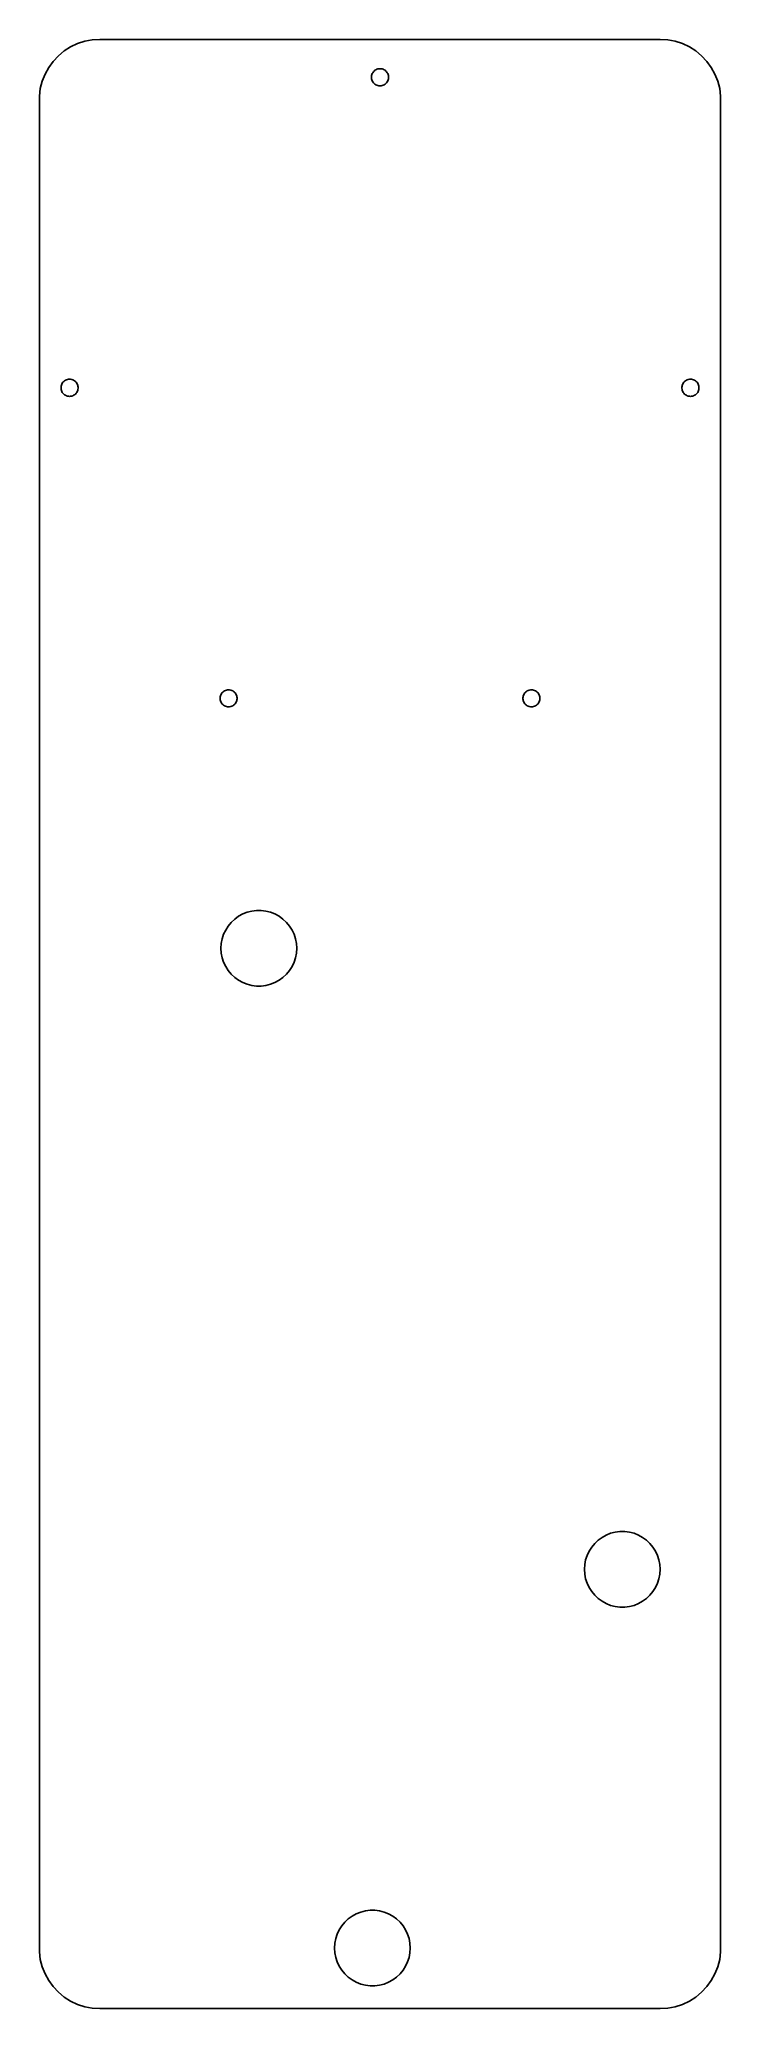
# Model space of a CAD drawing. Header units: metres. Extents: x -22 to 22, y -65 to 65.
import ezdxf

# ---------------------------------------------------------------- set-up
doc = ezdxf.new("R2010")
doc.units = ezdxf.units.M

msp = doc.modelspace()

# ---------------------------------------------------------------- linework, layer by layer
for p, q in [((-18.5, 65), (-19.0013, 64.9685)), ((18.5, 65), (-18.5, 65)), ((19.0013, 64.9685), (18.5, 65)), ((-21.2382, 63.9159), (-21.582, 63.5497)), ((-20.8511, 64.2361), (-21.2382, 63.9159)), ((-20.427, 64.5052), (-20.8511, 64.2361)), ((-19.9725, 64.7191), (-20.427, 64.5052)), ((-19.4948, 64.8743), (-19.9725, 64.7191)), ((-19.0013, 64.9685), (-19.4948, 64.8743)), ((19.4948, 64.8743), (19.0013, 64.9685)), ((19.9725, 64.7191), (19.4948, 64.8743)), ((20.427, 64.5052), (19.9725, 64.7191)), ((20.8511, 64.2361), (20.427, 64.5052)), ((21.2382, 63.9159), (20.8511, 64.2361)), ((21.582, 63.5497), (21.2382, 63.9159)), ((-22.1193, 62.7031), (-22.3042, 62.2361)), ((-21.8773, 63.1433), (-22.1193, 62.7031)), ((-21.582, 63.5497), (-21.8773, 63.1433)), ((-0.563873, 62.5355), (-0.554977, 62.6059)), ((-0.563873, 62.4645), (-0.563873, 62.5355)), ((-0.554977, 62.3941), (-0.563873, 62.4645)), ((-0.554977, 62.6059), (-0.537338, 62.6746)), ((-0.537338, 62.6746), (-0.511215, 62.7406)), ((-0.511215, 62.7406), (-0.477036, 62.8027)), ((-0.477036, 62.8027), (-0.435333, 62.8601)), ((-0.435333, 62.8601), (-0.386765, 62.9119)), ((-0.386765, 62.9119), (-0.332092, 62.9571)), ((-0.332092, 62.9571), (-0.272186, 62.9951)), ((-0.272186, 62.9951), (-0.207977, 63.0253)), ((-0.207977, 63.0253), (-0.140503, 63.0472)), ((-0.140503, 63.0472), (-0.070801, 63.0605)), ((-0.070801, 63.0605), (0, 63.065)), ((0, 63.065), (0.070801, 63.0605)), ((0.070801, 63.0605), (0.140503, 63.0472)), ((0.140503, 63.0472), (0.207977, 63.0253)), ((0.207977, 63.0253), (0.272186, 62.9951)), ((0.272186, 62.9951), (0.332092, 62.9571)), ((0.332092, 62.9571), (0.386765, 62.9119)), ((0.386765, 62.9119), (0.435333, 62.8601)), ((0.435333, 62.8601), (0.477036, 62.8027)), ((0.477036, 62.8027), (0.511215, 62.7406)), ((0.511215, 62.7406), (0.537338, 62.6746)), ((0.537338, 62.6746), (0.554977, 62.6059)), ((0.554977, 62.6059), (0.563873, 62.5355)), ((0.563873, 62.4645), (0.554977, 62.3941)), ((0.563873, 62.5355), (0.563873, 62.4645)), ((21.8773, 63.1433), (21.582, 63.5497)), ((22.1193, 62.7031), (21.8773, 63.1433)), ((22.3042, 62.2361), (22.1193, 62.7031)), ((-22.4291, 61.7495), (-22.4921, 61.2512)), ((-22.4921, 61.2512), (-22.4921, -61.2512)), ((-22.3042, 62.2361), (-22.4291, 61.7495)), ((-0.537338, 62.3254), (-0.554977, 62.3941)), ((-0.511215, 62.2594), (-0.537338, 62.3254)), ((-0.477036, 62.1973), (-0.511215, 62.2594)), ((-0.435333, 62.1398), (-0.477036, 62.1973)), ((-0.386765, 62.0881), (-0.435333, 62.1398)), ((-0.332092, 62.0429), (-0.386765, 62.0881)), ((-0.272186, 62.0049), (-0.332092, 62.0429)), ((-0.207977, 61.9747), (-0.272186, 62.0049)), ((-0.140503, 61.9527), (-0.207977, 61.9747)), ((-0.070801, 61.9395), (-0.140503, 61.9527)), ((0, 61.935), (-0.070801, 61.9395)), ((0.070801, 61.9395), (0, 61.935)), ((0.140503, 61.9527), (0.070801, 61.9395)), ((0.207977, 61.9747), (0.140503, 61.9527)), ((0.272186, 62.0049), (0.207977, 61.9747)), ((0.332092, 62.0429), (0.272186, 62.0049)), ((0.386765, 62.0881), (0.332092, 62.0429)), ((0.435333, 62.1398), (0.386765, 62.0881)), ((0.477036, 62.1973), (0.435333, 62.1398)), ((0.511215, 62.2594), (0.477036, 62.1973)), ((0.537338, 62.3254), (0.511215, 62.2594)), ((0.554977, 62.3941), (0.537338, 62.3254)), ((22.4291, 61.7495), (22.3042, 62.2361)), ((22.4921, 61.2512), (22.4291, 61.7495)), ((22.4921, -61.2512), (22.4921, 61.2512)), ((-21.0639, 42.0355), (-21.055, 42.1059)), ((-21.0639, 41.9645), (-21.0639, 42.0355)), ((-21.055, 41.8941), (-21.0639, 41.9645)), ((-21.055, 42.1059), (-21.0373, 42.1746)), ((-21.0373, 41.8254), (-21.055, 41.8941)), ((-21.0373, 42.1746), (-21.0112, 42.2406)), ((-21.0112, 41.7594), (-21.0373, 41.8254)), ((-21.0112, 42.2406), (-20.977, 42.3027)), ((-20.977, 41.6973), (-21.0112, 41.7594)), ((-20.977, 42.3027), (-20.9353, 42.3601)), ((-20.9353, 41.6398), (-20.977, 41.6973)), ((-20.9353, 42.3601), (-20.8868, 42.4119)), ((-20.8868, 41.5881), (-20.9353, 41.6398)), ((-20.8868, 42.4119), (-20.8321, 42.4571)), ((-20.8321, 42.4571), (-20.7722, 42.4951)), ((-20.7722, 42.4951), (-20.708, 42.5253)), ((-20.708, 42.5253), (-20.6405, 42.5472)), ((-20.6405, 42.5472), (-20.5708, 42.5605)), ((-20.5708, 42.5605), (-20.5, 42.565)), ((-20.5, 42.565), (-20.4292, 42.5605)), ((-20.4292, 42.5605), (-20.3595, 42.5472)), ((-20.3595, 42.5472), (-20.292, 42.5253)), ((-20.292, 42.5253), (-20.2278, 42.4951)), ((-20.2278, 42.4951), (-20.1679, 42.4571)), ((-20.1679, 42.4571), (-20.1132, 42.4119)), ((-20.1132, 42.4119), (-20.0647, 42.3601)), ((-20.0647, 41.6398), (-20.1132, 41.5881)), ((-20.0647, 42.3601), (-20.0229, 42.3027)), ((-20.0229, 41.6973), (-20.0647, 41.6398)), ((-20.0229, 42.3027), (-19.9888, 42.2406)), ((-19.9888, 41.7594), (-20.0229, 41.6973)), ((-19.9888, 42.2406), (-19.9626, 42.1746)), ((-19.9626, 41.8254), (-19.9888, 41.7594)), ((-19.9626, 42.1746), (-19.945, 42.1059)), ((-19.945, 41.8941), (-19.9626, 41.8254)), ((-19.945, 42.1059), (-19.9361, 42.0355)), ((-19.9361, 41.9645), (-19.945, 41.8941)), ((-19.9361, 42.0355), (-19.9361, 41.9645)), ((19.9361, 42.0355), (19.945, 42.1059)), ((19.9361, 41.9645), (19.9361, 42.0355)), ((19.945, 41.8941), (19.9361, 41.9645)), ((19.945, 42.1059), (19.9626, 42.1746)), ((19.9626, 41.8254), (19.945, 41.8941)), ((19.9626, 42.1746), (19.9888, 42.2406)), ((19.9888, 41.7594), (19.9626, 41.8254)), ((19.9888, 42.2406), (20.0229, 42.3027)), ((20.0229, 41.6973), (19.9888, 41.7594)), ((20.0229, 42.3027), (20.0647, 42.3601)), ((20.0647, 41.6398), (20.0229, 41.6973)), ((20.0647, 42.3601), (20.1132, 42.4119)), ((20.1132, 41.5881), (20.0647, 41.6398)), ((20.1132, 42.4119), (20.1679, 42.4571)), ((20.1679, 42.4571), (20.2278, 42.4951)), ((20.2278, 42.4951), (20.292, 42.5253)), ((20.292, 42.5253), (20.3595, 42.5472)), ((20.3595, 42.5472), (20.4292, 42.5605)), ((20.4292, 42.5605), (20.5, 42.565)), ((20.5, 42.565), (20.5708, 42.5605)), ((20.5708, 42.5605), (20.6405, 42.5472)), ((20.6405, 42.5472), (20.708, 42.5253)), ((20.708, 42.5253), (20.7722, 42.4951)), ((20.7722, 42.4951), (20.8321, 42.4571)), ((20.8321, 42.4571), (20.8868, 42.4119)), ((20.8868, 42.4119), (20.9353, 42.3601)), ((20.9353, 41.6398), (20.8868, 41.5881)), ((20.9353, 42.3601), (20.977, 42.3027)), ((20.977, 41.6973), (20.9353, 41.6398)), ((20.977, 42.3027), (21.0112, 42.2406)), ((21.0112, 41.7594), (20.977, 41.6973)), ((21.0112, 42.2406), (21.0373, 42.1746)), ((21.0373, 41.8254), (21.0112, 41.7594)), ((21.0373, 42.1746), (21.055, 42.1059)), ((21.055, 41.8941), (21.0373, 41.8254)), ((21.055, 42.1059), (21.0639, 42.0355)), ((21.0639, 41.9645), (21.055, 41.8941)), ((21.0639, 42.0355), (21.0639, 41.9645)), ((-20.8321, 41.5429), (-20.8868, 41.5881)), ((-20.7722, 41.5049), (-20.8321, 41.5429)), ((-20.708, 41.4747), (-20.7722, 41.5049)), ((-20.6405, 41.4527), (-20.708, 41.4747)), ((-20.5708, 41.4395), (-20.6405, 41.4527)), ((-20.5, 41.435), (-20.5708, 41.4395)), ((-20.4292, 41.4395), (-20.5, 41.435)), ((-20.3595, 41.4527), (-20.4292, 41.4395)), ((-20.292, 41.4747), (-20.3595, 41.4527)), ((-20.2278, 41.5049), (-20.292, 41.4747)), ((-20.1679, 41.5429), (-20.2278, 41.5049)), ((-20.1132, 41.5881), (-20.1679, 41.5429)), ((20.1679, 41.5429), (20.1132, 41.5881)), ((20.2278, 41.5049), (20.1679, 41.5429)), ((20.292, 41.4747), (20.2278, 41.5049)), ((20.3595, 41.4527), (20.292, 41.4747)), ((20.4292, 41.4395), (20.3595, 41.4527)), ((20.5, 41.435), (20.4292, 41.4395)), ((20.5708, 41.4395), (20.5, 41.435)), ((20.6405, 41.4527), (20.5708, 41.4395)), ((20.708, 41.4747), (20.6405, 41.4527)), ((20.7722, 41.5049), (20.708, 41.4747)), ((20.8321, 41.5429), (20.7722, 41.5049)), ((20.8868, 41.5881), (20.8321, 41.5429)), ((-10.5639, 21.5355), (-10.555, 21.6059)), ((-10.5639, 21.4645), (-10.5639, 21.5355)), ((-10.555, 21.3941), (-10.5639, 21.4645)), ((-10.555, 21.6059), (-10.5373, 21.6746)), ((-10.5373, 21.3254), (-10.555, 21.3941)), ((-10.5373, 21.6746), (-10.5112, 21.7406)), ((-10.5112, 21.2594), (-10.5373, 21.3254)), ((-10.5112, 21.7406), (-10.477, 21.8027)), ((-10.477, 21.1973), (-10.5112, 21.2594)), ((-10.477, 21.8027), (-10.4353, 21.8601)), ((-10.4353, 21.1398), (-10.477, 21.1973)), ((-10.4353, 21.8601), (-10.3868, 21.9119)), ((-10.3868, 21.0881), (-10.4353, 21.1398)), ((-10.3868, 21.9119), (-10.3321, 21.9571)), ((-10.3321, 21.0429), (-10.3868, 21.0881)), ((-10.3321, 21.9571), (-10.2722, 21.9951)), ((-10.2722, 21.0049), (-10.3321, 21.0429)), ((-10.2722, 21.9951), (-10.208, 22.0253)), ((-10.208, 20.9747), (-10.2722, 21.0049)), ((-10.208, 22.0253), (-10.1405, 22.0472)), ((-10.1405, 20.9527), (-10.208, 20.9747)), ((-10.1405, 22.0472), (-10.0708, 22.0605)), ((-10.0708, 20.9395), (-10.1405, 20.9527)), ((-10.0708, 22.0605), (-10, 22.065)), ((-10, 20.935), (-10.0708, 20.9395)), ((-10, 22.065), (-9.92918, 22.0605)), ((-9.92918, 20.9395), (-10, 20.935)), ((-9.92918, 22.0605), (-9.85948, 22.0472)), ((-9.85948, 20.9527), (-9.92918, 20.9395)), ((-9.85948, 22.0472), (-9.79201, 22.0253)), ((-9.79201, 20.9747), (-9.85948, 20.9527)), ((-9.79201, 22.0253), (-9.7278, 21.9951)), ((-9.7278, 21.0049), (-9.79201, 20.9747)), ((-9.7278, 21.9951), (-9.66789, 21.9571)), ((-9.66789, 21.0429), (-9.7278, 21.0049)), ((-9.66789, 21.9571), (-9.61322, 21.9119)), ((-9.61322, 21.0881), (-9.66789, 21.0429)), ((-9.61322, 21.9119), (-9.56465, 21.8601)), ((-9.56465, 21.1398), (-9.61322, 21.0881)), ((-9.56465, 21.8601), (-9.52295, 21.8027)), ((-9.52295, 21.1973), (-9.56465, 21.1398)), ((-9.52295, 21.8027), (-9.48877, 21.7406)), ((-9.48877, 21.2594), (-9.52295, 21.1973)), ((-9.48877, 21.7406), (-9.46265, 21.6746)), ((-9.46265, 21.3254), (-9.48877, 21.2594)), ((-9.46265, 21.6746), (-9.44501, 21.6059)), ((-9.44501, 21.3941), (-9.46265, 21.3254)), ((-9.44501, 21.6059), (-9.43611, 21.5355)), ((-9.43611, 21.4645), (-9.44501, 21.3941)), ((-9.43611, 21.5355), (-9.43611, 21.4645)), ((9.43611, 21.5355), (9.44501, 21.6059)), ((9.43611, 21.4645), (9.43611, 21.5355)), ((9.44501, 21.3941), (9.43611, 21.4645)), ((9.44501, 21.6059), (9.46265, 21.6746)), ((9.46265, 21.3254), (9.44501, 21.3941)), ((9.46265, 21.6746), (9.48877, 21.7406)), ((9.48877, 21.2594), (9.46265, 21.3254)), ((9.48877, 21.7406), (9.52295, 21.8027)), ((9.52295, 21.1973), (9.48877, 21.2594)), ((9.52295, 21.8027), (9.56465, 21.8601)), ((9.56465, 21.1398), (9.52295, 21.1973)), ((9.56465, 21.8601), (9.61322, 21.9119)), ((9.61322, 21.0881), (9.56465, 21.1398)), ((9.61322, 21.9119), (9.66789, 21.9571)), ((9.66789, 21.0429), (9.61322, 21.0881)), ((9.66789, 21.9571), (9.7278, 21.9951)), ((9.7278, 21.0049), (9.66789, 21.0429)), ((9.7278, 21.9951), (9.79201, 22.0253)), ((9.79201, 20.9747), (9.7278, 21.0049)), ((9.79201, 22.0253), (9.85948, 22.0472)), ((9.85948, 20.9527), (9.79201, 20.9747)), ((9.85948, 22.0472), (9.92918, 22.0605)), ((9.92918, 20.9395), (9.85948, 20.9527)), ((9.92918, 22.0605), (10, 22.065)), ((10, 20.935), (9.92918, 20.9395)), ((10, 22.065), (10.0708, 22.0605)), ((10.0708, 20.9395), (10, 20.935)), ((10.0708, 22.0605), (10.1405, 22.0472)), ((10.1405, 20.9527), (10.0708, 20.9395)), ((10.1405, 22.0472), (10.208, 22.0253)), ((10.208, 20.9747), (10.1405, 20.9527)), ((10.208, 22.0253), (10.2722, 21.9951)), ((10.2722, 21.0049), (10.208, 20.9747)), ((10.2722, 21.9951), (10.3321, 21.9571)), ((10.3321, 21.0429), (10.2722, 21.0049)), ((10.3321, 21.9571), (10.3868, 21.9119)), ((10.3868, 21.0881), (10.3321, 21.0429)), ((10.3868, 21.9119), (10.4353, 21.8601)), ((10.4353, 21.1398), (10.3868, 21.0881)), ((10.4353, 21.8601), (10.477, 21.8027)), ((10.477, 21.1973), (10.4353, 21.1398)), ((10.477, 21.8027), (10.5112, 21.7406)), ((10.5112, 21.2594), (10.477, 21.1973)), ((10.5112, 21.7406), (10.5373, 21.6746)), ((10.5373, 21.3254), (10.5112, 21.2594)), ((10.5373, 21.6746), (10.555, 21.6059)), ((10.555, 21.3941), (10.5373, 21.3254)), ((10.555, 21.6059), (10.5639, 21.5355)), ((10.5639, 21.4645), (10.555, 21.3941)), ((10.5639, 21.5355), (10.5639, 21.4645)), ((-10.0225, 6.46945), (-9.82242, 6.71136)), ((-9.82242, 6.71136), (-9.59355, 6.92627)), ((-9.59355, 6.92627), (-9.33955, 7.11081)), ((-9.33955, 7.11081), (-9.06444, 7.26205)), ((-9.06444, 7.26205), (-8.77254, 7.37764)), ((-8.77254, 7.37764), (-8.46844, 7.4557)), ((-8.46844, 7.4557), (-8.15697, 7.49506)), ((-8.15697, 7.49506), (-7.84302, 7.49506)), ((-7.84302, 7.49506), (-7.53154, 7.4557)), ((-7.53154, 7.4557), (-7.22745, 7.37764)), ((-7.22745, 7.37764), (-6.93555, 7.26205)), ((-6.93555, 7.26205), (-6.66043, 7.11081)), ((-6.66043, 7.11081), (-6.40643, 6.92627)), ((-6.40643, 6.92627), (-6.17757, 6.71136)), ((-6.17757, 6.71136), (-5.97745, 6.46945)), ((-10.5, 5), (-10.4803, 5.31332)), ((-10.4803, 5.31332), (-10.4214, 5.62172)), ((-10.4214, 5.62172), (-10.3244, 5.9203)), ((-10.3244, 5.9203), (-10.1908, 6.20438)), ((-10.1908, 6.20438), (-10.0225, 6.46945)), ((-5.97745, 6.46945), (-5.80922, 6.20438)), ((-5.80922, 6.20438), (-5.67555, 5.9203)), ((-5.67555, 5.9203), (-5.57854, 5.62172)), ((-5.57854, 5.62172), (-5.5197, 5.31332)), ((-5.5197, 5.31332), (-5.5, 5)), ((-10.4803, 4.68666), (-10.5, 5)), ((-10.4214, 4.37827), (-10.4803, 4.68666)), ((-10.3244, 4.07968), (-10.4214, 4.37827)), ((-10.1908, 3.79561), (-10.3244, 4.07968)), ((-5.67555, 4.07968), (-5.80922, 3.79561)), ((-5.57854, 4.37827), (-5.67555, 4.07968)), ((-5.5197, 4.68666), (-5.57854, 4.37827)), ((-5.5, 5), (-5.5197, 4.68666)), ((-10.0225, 3.53053), (-10.1908, 3.79561)), ((-9.82242, 3.28862), (-10.0225, 3.53053)), ((-9.59355, 3.07372), (-9.82242, 3.28862)), ((-9.33955, 2.88918), (-9.59355, 3.07372)), ((-9.06444, 2.73793), (-9.33955, 2.88918)), ((-8.77254, 2.62234), (-9.06444, 2.73793)), ((-8.46844, 2.54428), (-8.77254, 2.62234)), ((-7.22745, 2.62234), (-7.53154, 2.54428)), ((-6.93555, 2.73793), (-7.22745, 2.62234)), ((-6.66043, 2.88918), (-6.93555, 2.73793)), ((-6.40643, 3.07372), (-6.66043, 2.88918)), ((-6.17757, 3.28862), (-6.40643, 3.07372)), ((-5.97745, 3.53053), (-6.17757, 3.28862)), ((-5.80922, 3.79561), (-5.97745, 3.53053)), ((-8.15697, 2.50493), (-8.46844, 2.54428)), ((-7.84302, 2.50493), (-8.15697, 2.50493)), ((-7.53154, 2.54428), (-7.84302, 2.50493)), ((14.6604, -33.8892), (14.9355, -33.7379)), ((14.9355, -33.7379), (15.2274, -33.6224)), ((15.2274, -33.6224), (15.5315, -33.5443)), ((15.5315, -33.5443), (15.843, -33.5049)), ((15.843, -33.5049), (16.157, -33.5049)), ((16.157, -33.5049), (16.4684, -33.5443)), ((16.4684, -33.5443), (16.7725, -33.6224)), ((16.7725, -33.6224), (17.0644, -33.7379)), ((17.0644, -33.7379), (17.3396, -33.8892)), ((13.5785, -35.3783), (13.6756, -35.0797)), ((13.6756, -35.0797), (13.8092, -34.7956)), ((13.8092, -34.7956), (13.9774, -34.5305)), ((13.9774, -34.5305), (14.1776, -34.2886)), ((14.1776, -34.2886), (14.4064, -34.0737)), ((14.4064, -34.0737), (14.6604, -33.8892)), ((17.3396, -33.8892), (17.5936, -34.0737)), ((17.5936, -34.0737), (17.8224, -34.2886)), ((17.8224, -34.2886), (18.0225, -34.5305)), ((18.0225, -34.5305), (18.1908, -34.7956)), ((18.1908, -34.7956), (18.3244, -35.0797)), ((18.3244, -35.0797), (18.4214, -35.3783)), ((13.5, -36), (13.5197, -35.6867)), ((13.5197, -36.3133), (13.5, -36)), ((13.5197, -35.6867), (13.5785, -35.3783)), ((13.5785, -36.6217), (13.5197, -36.3133)), ((18.4214, -35.3783), (18.4803, -35.6867)), ((18.4803, -36.3133), (18.4214, -36.6217)), ((18.4803, -35.6867), (18.5, -36)), ((18.5, -36), (18.4803, -36.3133)), ((13.6756, -36.9203), (13.5785, -36.6217)), ((13.8092, -37.2044), (13.6756, -36.9203)), ((13.9774, -37.4695), (13.8092, -37.2044)), ((14.1776, -37.7114), (13.9774, -37.4695)), ((18.0225, -37.4695), (17.8224, -37.7114)), ((18.1908, -37.2044), (18.0225, -37.4695)), ((18.3244, -36.9203), (18.1908, -37.2044)), ((18.4214, -36.6217), (18.3244, -36.9203)), ((14.4064, -37.9263), (14.1776, -37.7114)), ((14.6604, -38.1108), (14.4064, -37.9263)), ((14.9355, -38.2621), (14.6604, -38.1108)), ((15.2274, -38.3776), (14.9355, -38.2621)), ((15.5315, -38.4557), (15.2274, -38.3776)), ((15.843, -38.4951), (15.5315, -38.4557)), ((16.157, -38.4951), (15.843, -38.4951)), ((16.4684, -38.4557), (16.157, -38.4951)), ((16.7725, -38.3776), (16.4684, -38.4557)), ((17.0644, -38.2621), (16.7725, -38.3776)), ((17.3396, -38.1108), (17.0644, -38.2621)), ((17.5936, -37.9263), (17.3396, -38.1108)), ((17.8224, -37.7114), (17.5936, -37.9263)), ((-2.82443, -60.0797), (-2.69077, -59.7956)), ((-2.69077, -59.7956), (-2.52254, -59.5305)), ((-2.52254, -59.5305), (-2.32242, -59.2886)), ((-2.32242, -59.2886), (-2.09355, -59.0737)), ((-2.09355, -59.0737), (-1.83955, -58.8892)), ((-1.83955, -58.8892), (-1.56444, -58.7379)), ((-1.56444, -58.7379), (-1.27254, -58.6224)), ((-1.27254, -58.6224), (-0.968445, -58.5443)), ((-0.968445, -58.5443), (-0.656967, -58.5049)), ((-0.656967, -58.5049), (-0.343018, -58.5049)), ((-0.343018, -58.5049), (-0.03154, -58.5443)), ((-0.03154, -58.5443), (0.272537, -58.6224)), ((0.272537, -58.6224), (0.564438, -58.7379)), ((0.564438, -58.7379), (0.839554, -58.8892)), ((0.839554, -58.8892), (1.09355, -59.0737)), ((1.09355, -59.0737), (1.32242, -59.2886)), ((1.32242, -59.2886), (1.52254, -59.5305)), ((1.52254, -59.5305), (1.69077, -59.7956)), ((1.69077, -59.7956), (1.82443, -60.0797)), ((-3, -61), (-2.98029, -60.6867)), ((-2.98029, -61.3133), (-3, -61)), ((-2.98029, -60.6867), (-2.92145, -60.3783)), ((-2.92145, -60.3783), (-2.82443, -60.0797)), ((1.82443, -60.0797), (1.92145, -60.3783)), ((1.92145, -60.3783), (1.98029, -60.6867)), ((1.98029, -60.6867), (2, -61)), ((2, -61), (1.98029, -61.3133)), ((-22.4921, -61.2512), (-22.4291, -61.7495)), ((-22.4291, -61.7495), (-22.3042, -62.2361)), ((-22.3042, -62.2361), (-22.1193, -62.7031)), ((-2.92145, -61.6217), (-2.98029, -61.3133)), ((-2.82443, -61.9203), (-2.92145, -61.6217)), ((-2.69077, -62.2044), (-2.82443, -61.9203)), ((-2.52254, -62.4695), (-2.69077, -62.2044)), ((1.69077, -62.2044), (1.52254, -62.4695)), ((1.82443, -61.9203), (1.69077, -62.2044)), ((1.92145, -61.6217), (1.82443, -61.9203)), ((1.98029, -61.3133), (1.92145, -61.6217)), ((22.1193, -62.7031), (22.3042, -62.2361)), ((22.3042, -62.2361), (22.4291, -61.7495)), ((22.4291, -61.7495), (22.4921, -61.2512)), ((-22.1193, -62.7031), (-21.8773, -63.1433)), ((-21.8773, -63.1433), (-21.582, -63.5497)), ((-21.582, -63.5497), (-21.2382, -63.9159)), ((-2.32242, -62.7114), (-2.52254, -62.4695)), ((-2.09355, -62.9263), (-2.32242, -62.7114)), ((-1.83955, -63.1108), (-2.09355, -62.9263)), ((-1.56444, -63.2621), (-1.83955, -63.1108)), ((-1.27254, -63.3776), (-1.56444, -63.2621)), ((-0.968445, -63.4557), (-1.27254, -63.3776)), ((-0.656967, -63.4951), (-0.968445, -63.4557)), ((-0.343018, -63.4951), (-0.656967, -63.4951)), ((-0.03154, -63.4557), (-0.343018, -63.4951)), ((0.272537, -63.3776), (-0.03154, -63.4557)), ((0.564438, -63.2621), (0.272537, -63.3776)), ((0.839554, -63.1108), (0.564438, -63.2621)), ((1.09355, -62.9263), (0.839554, -63.1108)), ((1.32242, -62.7114), (1.09355, -62.9263)), ((1.52254, -62.4695), (1.32242, -62.7114)), ((21.2382, -63.9159), (21.582, -63.5497)), ((21.582, -63.5497), (21.8773, -63.1433)), ((21.8773, -63.1433), (22.1193, -62.7031)), ((-21.2382, -63.9159), (-20.8511, -64.2361)), ((-20.8511, -64.2361), (-20.427, -64.5052)), ((-20.427, -64.5052), (-19.9725, -64.7191)), ((-19.9725, -64.7191), (-19.4948, -64.8743)), ((-19.4948, -64.8743), (-19.0013, -64.9685)), ((-19.0013, -64.9685), (-18.5, -65)), ((-18.5, -65), (18.5, -65)), ((18.5, -65), (19.0013, -64.9685)), ((19.0013, -64.9685), (19.4948, -64.8743)), ((19.4948, -64.8743), (19.9725, -64.7191)), ((19.9725, -64.7191), (20.427, -64.5052)), ((20.427, -64.5052), (20.8511, -64.2361)), ((20.8511, -64.2361), (21.2382, -63.9159))]:
    msp.add_line(p, q)

doc.saveas('drawing.dxf')
